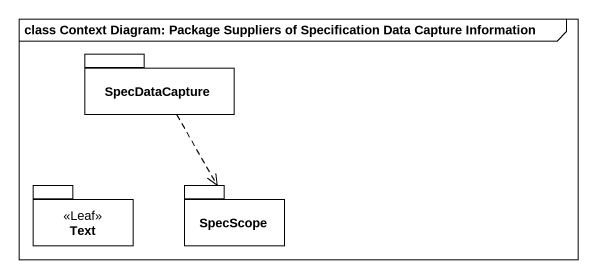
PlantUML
@startuml
mainframe class Context Diagram: Package Suppliers of Specification Data Capture Information
package SpecDataCapture {
}
package Text <<Leaf>> {
}
package SpecScope {
}
SpecDataCapture ..> SpecScope
@enduml
